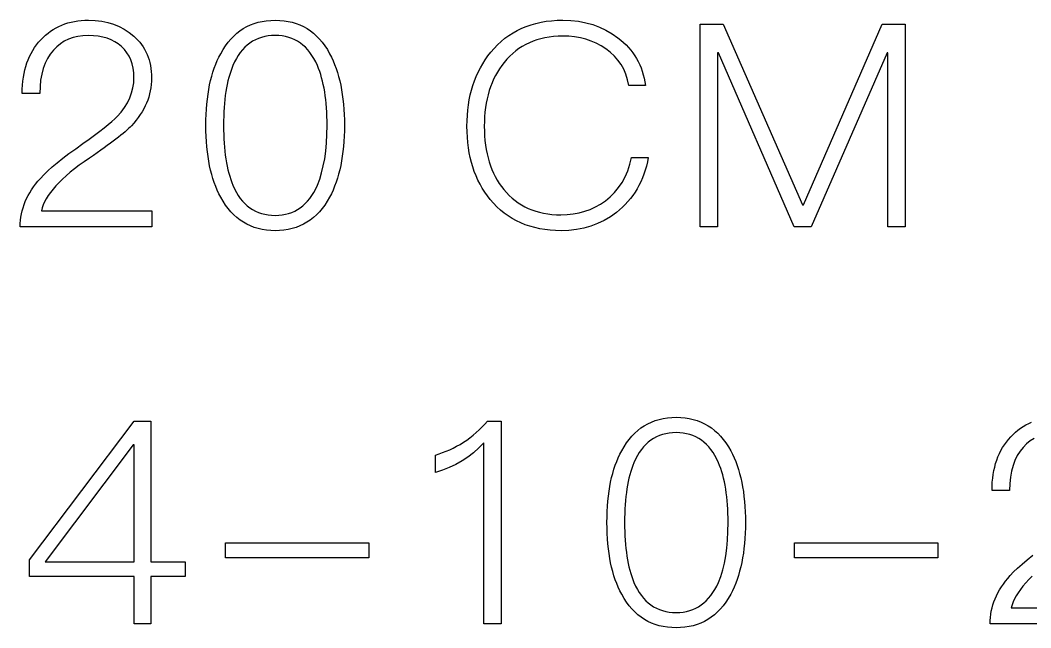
# Model space of a CAD drawing. Extents: x -100 to 100, y -100 to 100.
# Drawn here: x -70.12 to -53.78, y -62.15 to -52.33 of the extents above; entities that cross this region are included whole.
import ezdxf

# ---------------------------------------------------------------- set-up
doc = ezdxf.new("R2010")
doc.units = 0
doc.header["$MEASUREMENT"] = 0
doc.layers.get('0').update_dxf_attribs({"linetype": 'CONTINUOUS'})

msp = doc.modelspace()

# ---------------------------------------------------------------- linework, layer by layer
for points in [[(-69.014355, -52.328501), (-68.905649, -52.332515), (-68.905649, -52.332515), (-68.801963, -52.344551), (-68.801963, -52.344551), (-68.703296, -52.364614), (-68.703296, -52.364614), (-68.609634, -52.392705), (-68.609634, -52.392705), (-68.520991, -52.428818), (-68.520991, -52.428818), (-68.437368, -52.472959), (-68.437368, -52.472959), (-68.358765, -52.525127), (-68.358765, -52.525127), (-68.285166, -52.585317), (-68.285166, -52.585317), (-68.250181, -52.617529), (-68.250181, -52.617529), (-68.217451, -52.651104), (-68.217451, -52.651104), (-68.186978, -52.686035), (-68.186978, -52.686035), (-68.15876, -52.722329), (-68.15876, -52.722329), (-68.132803, -52.759985), (-68.132803, -52.759985), (-68.109102, -52.799004), (-68.109102, -52.799004), (-68.087661, -52.83939), (-68.087661, -52.83939), (-68.068477, -52.881123), (-68.068477, -52.881123), (-68.051548, -52.924229), (-68.051548, -52.924229), (-68.036875, -52.968691), (-68.036875, -52.968691), (-68.024463, -53.014521), (-68.024463, -53.014521), (-68.014307, -53.061704), (-68.014307, -53.061704), (-68.006401, -53.110254), (-68.006401, -53.110254), (-68.000762, -53.160166), (-68.000762, -53.160166), (-67.997383, -53.211436), (-67.997383, -53.211436), (-67.99625, -53.264072), (-67.99625, -53.264072), (-67.997524, -53.316523), (-67.997524, -53.316523), (-68.001338, -53.368398), (-68.001338, -53.368398), (-68.00769, -53.419707), (-68.00769, -53.419707), (-68.016597, -53.470444), (-68.016597, -53.470444), (-68.028047, -53.520605), (-68.028047, -53.520605), (-68.042031, -53.57019), (-68.042031, -53.57019), (-68.058574, -53.619204), (-68.058574, -53.619204), (-68.077646, -53.667646), (-68.077646, -53.667646), (-68.099268, -53.715513), (-68.099268, -53.715513), (-68.123438, -53.762803), (-68.123438, -53.762803), (-68.150146, -53.809526), (-68.150146, -53.809526), (-68.179399, -53.855674), (-68.179399, -53.855674), (-68.211196, -53.90125), (-68.211196, -53.90125), (-68.245547, -53.94625), (-68.245547, -53.94625), (-68.282427, -53.990674), (-68.282427, -53.990674), (-68.32186, -54.034526), (-68.32186, -54.034526), (-68.34332, -54.05646), (-68.34332, -54.05646), (-68.367578, -54.079819), (-68.367578, -54.079819), (-68.394629, -54.104614), (-68.394629, -54.104614), (-68.424473, -54.13084), (-68.424473, -54.13084), (-68.457109, -54.158501), (-68.457109, -54.158501), (-68.492549, -54.187598), (-68.492549, -54.187598), (-68.530776, -54.21812), (-68.530776, -54.21812), (-68.571807, -54.250078), (-68.571807, -54.250078), (-68.615625, -54.283472), (-68.615625, -54.283472), (-68.662231, -54.318296), (-68.662231, -54.318296), (-68.711646, -54.354556), (-68.711646, -54.354556), (-68.763843, -54.392246), (-68.763843, -54.392246), (-68.818843, -54.431377), (-68.818843, -54.431377), (-68.876631, -54.471934), (-68.876631, -54.471934), (-68.937222, -54.513926), (-68.937222, -54.513926), (-69.000601, -54.557349), (-69.000601, -54.557349), (-69.085313, -54.61604), (-69.085313, -54.61604), (-69.1652, -54.674009), (-69.1652, -54.674009), (-69.240244, -54.73126), (-69.240244, -54.73126), (-69.310449, -54.787798), (-69.310449, -54.787798), (-69.37582, -54.843623), (-69.37582, -54.843623), (-69.436357, -54.898726), (-69.436357, -54.898726), (-69.492051, -54.953115), (-69.492051, -54.953115), (-69.542905, -55.006787), (-69.542905, -55.006787), (-69.588936, -55.059741), (-69.588936, -55.059741), (-69.630117, -55.111982), (-69.630117, -55.111982), (-69.66647, -55.163501), (-69.66647, -55.163501), (-69.697983, -55.214307), (-69.697983, -55.214307), (-69.724658, -55.264399), (-69.724658, -55.264399), (-69.746494, -55.313774), (-69.746494, -55.313774), (-69.763496, -55.362432), (-69.763496, -55.362432), (-69.775654, -55.410371), (-69.775654, -55.410371), (-67.99166, -55.410371), (-67.99166, -55.410371), (-67.99166, -55.667188), (-67.99166, -55.667188), (-70.119614, -55.667188), (-70.119614, -55.667188), (-70.11834, -55.614697), (-70.11834, -55.614697), (-70.114521, -55.56271), (-70.114521, -55.56271), (-70.108159, -55.511226), (-70.108159, -55.511226), (-70.099258, -55.460239), (-70.099258, -55.460239), (-70.087812, -55.409761), (-70.087812, -55.409761), (-70.073818, -55.359775), (-70.073818, -55.359775), (-70.05729, -55.310298), (-70.05729, -55.310298), (-70.038208, -55.261318), (-70.038208, -55.261318), (-70.016587, -55.212842), (-70.016587, -55.212842), (-69.992422, -55.164868), (-69.992422, -55.164868), (-69.965713, -55.117393), (-69.965713, -55.117393), (-69.936455, -55.070425), (-69.936455, -55.070425), (-69.904653, -55.02395), (-69.904653, -55.02395), (-69.870317, -54.977983), (-69.870317, -54.977983), (-69.833428, -54.932515), (-69.833428, -54.932515), (-69.793999, -54.887549), (-69.793999, -54.887549), (-69.739111, -54.828579), (-69.739111, -54.828579), (-69.675332, -54.766304), (-69.675332, -54.766304), (-69.602666, -54.700737), (-69.602666, -54.700737), (-69.521123, -54.631875), (-69.521123, -54.631875), (-69.430693, -54.559717), (-69.430693, -54.559717), (-69.331377, -54.484258), (-69.331377, -54.484258), (-69.223174, -54.405508), (-69.223174, -54.405508), (-69.106079, -54.323462), (-69.106079, -54.323462), (-69.007119, -54.252446), (-69.007119, -54.252446), (-68.916621, -54.186167), (-68.916621, -54.186167), (-68.834575, -54.124609), (-68.834575, -54.124609), (-68.760977, -54.067788), (-68.760977, -54.067788), (-68.695835, -54.015688), (-68.695835, -54.015688), (-68.63916, -53.968325), (-68.63916, -53.968325), (-68.590933, -53.925684), (-68.590933, -53.925684), (-68.551162, -53.887778), (-68.551162, -53.887778), (-68.487739, -53.81376), (-68.487739, -53.81376), (-68.432783, -53.738447), (-68.432783, -53.738447), (-68.386279, -53.661841), (-68.386279, -53.661841), (-68.348228, -53.58395), (-68.348228, -53.58395), (-68.318628, -53.504766), (-68.318628, -53.504766), (-68.29749, -53.424297), (-68.29749, -53.424297), (-68.28481, -53.342534), (-68.28481, -53.342534), (-68.280576, -53.259482), (-68.280576, -53.259482), (-68.28373, -53.180371), (-68.28373, -53.180371), (-68.293193, -53.105845), (-68.293193, -53.105845), (-68.308955, -53.035913), (-68.308955, -53.035913), (-68.331025, -52.970557), (-68.331025, -52.970557), (-68.359404, -52.90979), (-68.359404, -52.90979), (-68.394087, -52.853608), (-68.394087, -52.853608), (-68.435073, -52.802017), (-68.435073, -52.802017), (-68.482368, -52.75501), (-68.482368, -52.75501), (-68.533892, -52.713091), (-68.533892, -52.713091), (-68.589858, -52.676758), (-68.589858, -52.676758), (-68.650269, -52.646016), (-68.650269, -52.646016), (-68.715117, -52.620864), (-68.715117, -52.620864), (-68.784409, -52.601299), (-68.784409, -52.601299), (-68.858145, -52.587324), (-68.858145, -52.587324), (-68.936323, -52.578945), (-68.936323, -52.578945), (-69.01895, -52.576152), (-69.01895, -52.576152), (-69.106011, -52.579878), (-69.106011, -52.579878), (-69.18835, -52.591055), (-69.18835, -52.591055), (-69.265952, -52.609688), (-69.265952, -52.609688), (-69.338828, -52.635767), (-69.338828, -52.635767), (-69.406978, -52.669307), (-69.406978, -52.669307), (-69.4704, -52.710293), (-69.4704, -52.710293), (-69.529077, -52.758735), (-69.529077, -52.758735), (-69.583037, -52.814629), (-69.583037, -52.814629), (-69.634629, -52.877686), (-69.634629, -52.877686), (-69.679351, -52.947627), (-69.679351, -52.947627), (-69.717183, -53.024443), (-69.717183, -53.024443), (-69.74814, -53.10814), (-69.74814, -53.10814), (-69.772212, -53.198716), (-69.772212, -53.198716), (-69.789409, -53.296172), (-69.789409, -53.296172), (-69.799727, -53.400503), (-69.799727, -53.400503), (-69.803169, -53.511719), (-69.803169, -53.511719), (-70.08751, -53.511719), (-70.08751, -53.511719), (-70.086328, -53.443843), (-70.086328, -53.443843), (-70.082783, -53.377788), (-70.082783, -53.377788), (-70.07687, -53.313564), (-70.07687, -53.313564), (-70.068589, -53.251172), (-70.068589, -53.251172), (-70.057949, -53.190601), (-70.057949, -53.190601), (-70.044951, -53.13186), (-70.044951, -53.13186), (-70.02958, -53.074946), (-70.02958, -53.074946), (-70.011841, -53.019854), (-70.011841, -53.019854), (-69.991738, -52.966597), (-69.991738, -52.966597), (-69.969272, -52.915161), (-69.969272, -52.915161), (-69.944448, -52.865557), (-69.944448, -52.865557), (-69.917256, -52.817778), (-69.917256, -52.817778), (-69.887695, -52.771831), (-69.887695, -52.771831), (-69.855771, -52.727705), (-69.855771, -52.727705), (-69.821484, -52.68541), (-69.821484, -52.68541), (-69.784829, -52.644937), (-69.784829, -52.644937), (-69.747964, -52.606621), (-69.747964, -52.606621), (-69.709585, -52.570776), (-69.709585, -52.570776), (-69.669707, -52.537402), (-69.669707, -52.537402), (-69.62833, -52.506494), (-69.62833, -52.506494), (-69.585444, -52.478066), (-69.585444, -52.478066), (-69.541045, -52.452109), (-69.541045, -52.452109), (-69.495151, -52.428623), (-69.495151, -52.428623), (-69.447749, -52.407607), (-69.447749, -52.407607), (-69.398843, -52.389067), (-69.398843, -52.389067), (-69.348433, -52.372998), (-69.348433, -52.372998), (-69.296519, -52.359404), (-69.296519, -52.359404), (-69.243096, -52.348276), (-69.243096, -52.348276), (-69.188169, -52.339624), (-69.188169, -52.339624), (-69.131738, -52.333442), (-69.131738, -52.333442), (-69.073804, -52.329736), (-69.073804, -52.329736), (-69.014355, -52.328501)], [(-65.99854, -52.328501), (-65.925771, -52.330615), (-65.925771, -52.330615), (-65.855361, -52.336953), (-65.855361, -52.336953), (-65.787324, -52.347524), (-65.787324, -52.347524), (-65.721655, -52.362324), (-65.721655, -52.362324), (-65.65834, -52.381348), (-65.65834, -52.381348), (-65.597393, -52.4046), (-65.597393, -52.4046), (-65.538818, -52.432085), (-65.538818, -52.432085), (-65.482593, -52.463794), (-65.482593, -52.463794), (-65.42875, -52.499727), (-65.42875, -52.499727), (-65.377256, -52.539893), (-65.377256, -52.539893), (-65.328135, -52.584282), (-65.328135, -52.584282), (-65.281382, -52.6329), (-65.281382, -52.6329), (-65.236987, -52.685752), (-65.236987, -52.685752), (-65.194956, -52.742827), (-65.194956, -52.742827), (-65.155298, -52.804126), (-65.155298, -52.804126), (-65.117998, -52.869658), (-65.117998, -52.869658), (-65.089121, -52.925786), (-65.089121, -52.925786), (-65.062104, -52.984097), (-65.062104, -52.984097), (-65.036958, -53.044595), (-65.036958, -53.044595), (-65.013667, -53.107275), (-65.013667, -53.107275), (-64.992241, -53.172144), (-64.992241, -53.172144), (-64.972686, -53.239199), (-64.972686, -53.239199), (-64.95498, -53.308442), (-64.95498, -53.308442), (-64.93915, -53.379868), (-64.93915, -53.379868), (-64.925171, -53.453477), (-64.925171, -53.453477), (-64.913066, -53.529272), (-64.913066, -53.529272), (-64.902817, -53.607256), (-64.902817, -53.607256), (-64.894429, -53.687422), (-64.894429, -53.687422), (-64.88791, -53.76978), (-64.88791, -53.76978), (-64.883257, -53.854316), (-64.883257, -53.854316), (-64.880459, -53.94104), (-64.880459, -53.94104), (-64.879531, -54.029951), (-64.879531, -54.029951), (-64.880459, -54.117783), (-64.880459, -54.117783), (-64.883257, -54.203579), (-64.883257, -54.203579), (-64.88791, -54.287324), (-64.88791, -54.287324), (-64.894429, -54.369038), (-64.894429, -54.369038), (-64.902817, -54.448701), (-64.902817, -54.448701), (-64.913066, -54.526323), (-64.913066, -54.526323), (-64.925171, -54.601904), (-64.925171, -54.601904), (-64.93915, -54.675444), (-64.93915, -54.675444), (-64.95498, -54.746938), (-64.95498, -54.746938), (-64.972686, -54.816396), (-64.972686, -54.816396), (-64.992241, -54.883809), (-64.992241, -54.883809), (-65.013667, -54.949175), (-65.013667, -54.949175), (-65.036958, -55.0125), (-65.036958, -55.0125), (-65.062104, -55.073784), (-65.062104, -55.073784), (-65.089121, -55.133032), (-65.089121, -55.133032), (-65.117998, -55.190229), (-65.117998, -55.190229), (-65.155835, -55.255762), (-65.155835, -55.255762), (-65.195962, -55.317065), (-65.195962, -55.317065), (-65.238389, -55.374141), (-65.238389, -55.374141), (-65.283105, -55.426992), (-65.283105, -55.426992), (-65.330112, -55.47561), (-65.330112, -55.47561), (-65.379409, -55.520005), (-65.379409, -55.520005), (-65.431006, -55.560166), (-65.431006, -55.560166), (-65.484897, -55.596104), (-65.484897, -55.596104), (-65.541074, -55.627817), (-65.541074, -55.627817), (-65.599546, -55.655298), (-65.599546, -55.655298), (-65.660313, -55.67855), (-65.660313, -55.67855), (-65.723374, -55.697573), (-65.723374, -55.697573), (-65.788726, -55.712373), (-65.788726, -55.712373), (-65.856367, -55.722944), (-65.856367, -55.722944), (-65.926304, -55.729287), (-65.926304, -55.729287), (-65.99854, -55.731401), (-65.99854, -55.731401), (-66.070771, -55.729287), (-66.070771, -55.729287), (-66.140713, -55.722944), (-66.140713, -55.722944), (-66.208354, -55.712373), (-66.208354, -55.712373), (-66.273706, -55.697573), (-66.273706, -55.697573), (-66.336768, -55.67855), (-66.336768, -55.67855), (-66.397534, -55.655298), (-66.397534, -55.655298), (-66.456006, -55.627817), (-66.456006, -55.627817), (-66.512183, -55.596104), (-66.512183, -55.596104), (-66.566074, -55.560166), (-66.566074, -55.560166), (-66.617661, -55.520005), (-66.617661, -55.520005), (-66.666963, -55.47561), (-66.666963, -55.47561), (-66.713975, -55.426992), (-66.713975, -55.426992), (-66.758687, -55.374141), (-66.758687, -55.374141), (-66.801108, -55.317065), (-66.801108, -55.317065), (-66.841235, -55.255762), (-66.841235, -55.255762), (-66.879072, -55.190229), (-66.879072, -55.190229), (-66.907949, -55.134644), (-66.907949, -55.134644), (-66.934966, -55.076797), (-66.934966, -55.076797), (-66.960117, -55.016694), (-66.960117, -55.016694), (-66.983403, -54.954336), (-66.983403, -54.954336), (-67.004829, -54.889717), (-67.004829, -54.889717), (-67.024395, -54.822842), (-67.024395, -54.822842), (-67.0421, -54.753711), (-67.0421, -54.753711), (-67.05793, -54.682324), (-67.05793, -54.682324), (-67.071899, -54.608677), (-67.071899, -54.608677), (-67.084014, -54.532773), (-67.084014, -54.532773), (-67.094258, -54.454609), (-67.094258, -54.454609), (-67.102642, -54.374194), (-67.102642, -54.374194), (-67.10917, -54.291519), (-67.10917, -54.291519), (-67.113823, -54.206587), (-67.113823, -54.206587), (-67.116616, -54.119395), (-67.116616, -54.119395), (-67.117549, -54.029951), (-67.117549, -54.029951), (-67.116616, -53.939966), (-67.116616, -53.939966), (-67.113823, -53.85231), (-67.113823, -53.85231), (-67.10917, -53.766982), (-67.10917, -53.766982), (-67.102642, -53.683984), (-67.102642, -53.683984), (-67.094258, -53.603315), (-67.094258, -53.603315), (-67.084014, -53.524976), (-67.084014, -53.524976), (-67.071899, -53.448965), (-67.071899, -53.448965), (-67.05793, -53.375283), (-67.05793, -53.375283), (-67.0421, -53.303926), (-67.0421, -53.303926), (-67.024395, -53.234902), (-67.024395, -53.234902), (-67.004829, -53.168208), (-67.004829, -53.168208), (-66.983403, -53.103838), (-66.983403, -53.103838), (-66.960117, -53.041802), (-66.960117, -53.041802), (-66.934966, -52.98209), (-66.934966, -52.98209), (-66.907949, -52.924712), (-66.907949, -52.924712), (-66.879072, -52.869658), (-66.879072, -52.869658), (-66.841772, -52.804126), (-66.841772, -52.804126), (-66.802104, -52.742827), (-66.802104, -52.742827), (-66.760078, -52.685752), (-66.760078, -52.685752), (-66.715688, -52.6329), (-66.715688, -52.6329), (-66.668926, -52.584282), (-66.668926, -52.584282), (-66.619805, -52.539893), (-66.619805, -52.539893), (-66.56832, -52.499727), (-66.56832, -52.499727), (-66.514468, -52.463794), (-66.514468, -52.463794), (-66.458257, -52.432085), (-66.458257, -52.432085), (-66.399678, -52.4046), (-66.399678, -52.4046), (-66.33873, -52.381348), (-66.33873, -52.381348), (-66.275425, -52.362324), (-66.275425, -52.362324), (-66.209746, -52.347524), (-66.209746, -52.347524), (-66.141709, -52.336953), (-66.141709, -52.336953), (-66.071309, -52.330615), (-66.071309, -52.330615), (-65.99854, -52.328501)], [(-61.348218, -52.328501), (-61.219951, -52.332939), (-61.219951, -52.332939), (-61.096558, -52.34627), (-61.096558, -52.34627), (-60.978037, -52.368486), (-60.978037, -52.368486), (-60.86439, -52.399585), (-60.86439, -52.399585), (-60.75561, -52.43957), (-60.75561, -52.43957), (-60.651709, -52.488438), (-60.651709, -52.488438), (-60.552676, -52.546196), (-60.552676, -52.546196), (-60.458521, -52.612842), (-60.458521, -52.612842), (-60.412173, -52.649707), (-60.412173, -52.649707), (-60.368301, -52.688081), (-60.368301, -52.688081), (-60.326899, -52.727959), (-60.326899, -52.727959), (-60.287969, -52.769341), (-60.287969, -52.769341), (-60.251514, -52.812231), (-60.251514, -52.812231), (-60.217529, -52.856621), (-60.217529, -52.856621), (-60.186016, -52.90252), (-60.186016, -52.90252), (-60.156978, -52.949922), (-60.156978, -52.949922), (-60.13041, -52.998828), (-60.13041, -52.998828), (-60.106313, -53.049238), (-60.106313, -53.049238), (-60.084692, -53.101157), (-60.084692, -53.101157), (-60.065542, -53.154575), (-60.065542, -53.154575), (-60.048862, -53.209502), (-60.048862, -53.209502), (-60.034653, -53.265933), (-60.034653, -53.265933), (-60.02292, -53.323867), (-60.02292, -53.323867), (-60.013657, -53.383311), (-60.013657, -53.383311), (-60.284238, -53.383311), (-60.284238, -53.383311), (-60.303086, -53.290796), (-60.303086, -53.290796), (-60.329819, -53.203589), (-60.329819, -53.203589), (-60.364429, -53.121685), (-60.364429, -53.121685), (-60.406924, -53.045078), (-60.406924, -53.045078), (-60.4573, -52.973779), (-60.4573, -52.973779), (-60.515557, -52.907783), (-60.515557, -52.907783), (-60.581694, -52.84709), (-60.581694, -52.84709), (-60.655718, -52.791699), (-60.655718, -52.791699), (-60.730815, -52.74333), (-60.730815, -52.74333), (-60.809351, -52.701411), (-60.809351, -52.701411), (-60.891328, -52.665938), (-60.891328, -52.665938), (-60.976748, -52.636919), (-60.976748, -52.636919), (-61.065605, -52.614341), (-61.065605, -52.614341), (-61.157896, -52.598218), (-61.157896, -52.598218), (-61.253633, -52.588545), (-61.253633, -52.588545), (-61.352808, -52.585317), (-61.352808, -52.585317), (-61.426904, -52.586982), (-61.426904, -52.586982), (-61.498994, -52.591982), (-61.498994, -52.591982), (-61.569072, -52.600313), (-61.569072, -52.600313), (-61.637148, -52.611978), (-61.637148, -52.611978), (-61.703218, -52.626973), (-61.703218, -52.626973), (-61.767275, -52.645298), (-61.767275, -52.645298), (-61.829331, -52.666953), (-61.829331, -52.666953), (-61.889385, -52.691948), (-61.889385, -52.691948), (-61.947422, -52.720273), (-61.947422, -52.720273), (-62.003462, -52.751924), (-62.003462, -52.751924), (-62.05749, -52.786914), (-62.05749, -52.786914), (-62.109517, -52.825229), (-62.109517, -52.825229), (-62.159536, -52.866885), (-62.159536, -52.866885), (-62.207544, -52.911865), (-62.207544, -52.911865), (-62.25355, -52.960181), (-62.25355, -52.960181), (-62.297549, -53.011831), (-62.297549, -53.011831), (-62.336421, -53.06208), (-62.336421, -53.06208), (-62.372788, -53.114229), (-62.372788, -53.114229), (-62.40665, -53.168276), (-62.40665, -53.168276), (-62.437998, -53.224224), (-62.437998, -53.224224), (-62.466841, -53.28207), (-62.466841, -53.28207), (-62.493174, -53.341816), (-62.493174, -53.341816), (-62.517002, -53.403462), (-62.517002, -53.403462), (-62.53832, -53.467007), (-62.53832, -53.467007), (-62.557124, -53.532446), (-62.557124, -53.532446), (-62.573428, -53.599785), (-62.573428, -53.599785), (-62.587222, -53.669028), (-62.587222, -53.669028), (-62.598506, -53.740166), (-62.598506, -53.740166), (-62.60728, -53.813203), (-62.60728, -53.813203), (-62.613555, -53.88814), (-62.613555, -53.88814), (-62.617314, -53.964976), (-62.617314, -53.964976), (-62.618569, -54.043711), (-62.618569, -54.043711), (-62.617334, -54.122407), (-62.617334, -54.122407), (-62.613623, -54.199136), (-62.613623, -54.199136), (-62.607446, -54.273892), (-62.607446, -54.273892), (-62.598794, -54.34668), (-62.598794, -54.34668), (-62.587661, -54.417495), (-62.587661, -54.417495), (-62.574067, -54.486343), (-62.574067, -54.486343), (-62.558003, -54.553213), (-62.558003, -54.553213), (-62.539458, -54.61812), (-62.539458, -54.61812), (-62.518447, -54.68105), (-62.518447, -54.68105), (-62.494961, -54.742017), (-62.494961, -54.742017), (-62.469004, -54.801006), (-62.469004, -54.801006), (-62.440571, -54.858027), (-62.440571, -54.858027), (-62.409668, -54.913081), (-62.409668, -54.913081), (-62.376294, -54.966157), (-62.376294, -54.966157), (-62.340444, -55.017271), (-62.340444, -55.017271), (-62.302129, -55.066411), (-62.302129, -55.066411), (-62.259834, -55.115835), (-62.259834, -55.115835), (-62.215498, -55.16207), (-62.215498, -55.16207), (-62.169116, -55.205122), (-62.169116, -55.205122), (-62.120693, -55.24498), (-62.120693, -55.24498), (-62.070229, -55.28165), (-62.070229, -55.28165), (-62.01772, -55.315132), (-62.01772, -55.315132), (-61.963169, -55.345425), (-61.963169, -55.345425), (-61.906582, -55.372529), (-61.906582, -55.372529), (-61.847944, -55.396445), (-61.847944, -55.396445), (-61.787266, -55.417173), (-61.787266, -55.417173), (-61.724546, -55.434712), (-61.724546, -55.434712), (-61.659785, -55.449063), (-61.659785, -55.449063), (-61.592983, -55.46022), (-61.592983, -55.46022), (-61.524136, -55.468188), (-61.524136, -55.468188), (-61.453247, -55.472974), (-61.453247, -55.472974), (-61.380317, -55.47457), (-61.380317, -55.47457), (-61.278784, -55.47106), (-61.278784, -55.47106), (-61.180537, -55.460522), (-61.180537, -55.460522), (-61.085591, -55.442969), (-61.085591, -55.442969), (-60.993945, -55.418389), (-60.993945, -55.418389), (-60.905591, -55.386787), (-60.905591, -55.386787), (-60.820532, -55.348164), (-60.820532, -55.348164), (-60.738774, -55.30252), (-60.738774, -55.30252), (-60.660313, -55.249849), (-60.660313, -55.249849), (-60.582485, -55.184712), (-60.582485, -55.184712), (-60.511831, -55.113125), (-60.511831, -55.113125), (-60.44834, -55.035093), (-60.44834, -55.035093), (-60.392017, -54.950605), (-60.392017, -54.950605), (-60.342861, -54.859673), (-60.342861, -54.859673), (-60.300869, -54.762295), (-60.300869, -54.762295), (-60.26604, -54.658462), (-60.26604, -54.658462), (-60.238379, -54.548179), (-60.238379, -54.548179), (-59.967798, -54.548179), (-59.967798, -54.548179), (-59.982168, -54.618296), (-59.982168, -54.618296), (-59.998901, -54.686479), (-59.998901, -54.686479), (-60.017993, -54.752725), (-60.017993, -54.752725), (-60.039458, -54.817041), (-60.039458, -54.817041), (-60.063286, -54.879419), (-60.063286, -54.879419), (-60.089478, -54.939863), (-60.089478, -54.939863), (-60.118032, -54.998374), (-60.118032, -54.998374), (-60.14895, -55.054946), (-60.14895, -55.054946), (-60.182241, -55.109585), (-60.182241, -55.109585), (-60.217886, -55.16229), (-60.217886, -55.16229), (-60.255903, -55.213057), (-60.255903, -55.213057), (-60.296284, -55.26189), (-60.296284, -55.26189), (-60.339028, -55.308794), (-60.339028, -55.308794), (-60.384136, -55.353755), (-60.384136, -55.353755), (-60.431611, -55.396782), (-60.431611, -55.396782), (-60.481445, -55.437876), (-60.481445, -55.437876), (-60.579692, -55.506675), (-60.579692, -55.506675), (-60.681807, -55.566294), (-60.681807, -55.566294), (-60.787788, -55.616743), (-60.787788, -55.616743), (-60.897637, -55.658022), (-60.897637, -55.658022), (-61.011357, -55.690127), (-61.011357, -55.690127), (-61.12895, -55.713052), (-61.12895, -55.713052), (-61.25041, -55.726812), (-61.25041, -55.726812), (-61.375737, -55.731401), (-61.375737, -55.731401), (-61.466206, -55.729429), (-61.466206, -55.729429), (-61.554165, -55.723521), (-61.554165, -55.723521), (-61.639619, -55.713667), (-61.639619, -55.713667), (-61.722563, -55.699868), (-61.722563, -55.699868), (-61.802998, -55.682134), (-61.802998, -55.682134), (-61.880923, -55.660454), (-61.880923, -55.660454), (-61.956348, -55.634839), (-61.956348, -55.634839), (-62.029258, -55.605283), (-62.029258, -55.605283), (-62.099663, -55.571777), (-62.099663, -55.571777), (-62.167559, -55.534336), (-62.167559, -55.534336), (-62.232944, -55.492954), (-62.232944, -55.492954), (-62.29583, -55.447632), (-62.29583, -55.447632), (-62.356201, -55.398364), (-62.356201, -55.398364), (-62.414067, -55.345156), (-62.414067, -55.345156), (-62.469419, -55.288008), (-62.469419, -55.288008), (-62.522271, -55.226919), (-62.522271, -55.226919), (-62.567808, -55.168555), (-62.567808, -55.168555), (-62.6104, -55.10811), (-62.6104, -55.10811), (-62.650068, -55.045591), (-62.650068, -55.045591), (-62.686792, -54.980991), (-62.686792, -54.980991), (-62.720581, -54.914316), (-62.720581, -54.914316), (-62.751426, -54.845557), (-62.751426, -54.845557), (-62.779336, -54.774722), (-62.779336, -54.774722), (-62.804312, -54.701812), (-62.804312, -54.701812), (-62.826343, -54.626821), (-62.826343, -54.626821), (-62.845444, -54.549756), (-62.845444, -54.549756), (-62.861606, -54.47061), (-62.861606, -54.47061), (-62.874824, -54.38939), (-62.874824, -54.38939), (-62.885107, -54.306084), (-62.885107, -54.306084), (-62.892451, -54.220703), (-62.892451, -54.220703), (-62.89686, -54.133247), (-62.89686, -54.133247), (-62.89833, -54.043711), (-62.89833, -54.043711), (-62.896826, -53.954121), (-62.896826, -53.954121), (-62.89231, -53.866499), (-62.89231, -53.866499), (-62.884785, -53.78085), (-62.884785, -53.78085), (-62.874248, -53.697173), (-62.874248, -53.697173), (-62.860703, -53.615464), (-62.860703, -53.615464), (-62.844155, -53.535728), (-62.844155, -53.535728), (-62.82459, -53.457959), (-62.82459, -53.457959), (-62.802017, -53.382163), (-62.802017, -53.382163), (-62.77644, -53.30834), (-62.77644, -53.30834), (-62.747842, -53.236479), (-62.747842, -53.236479), (-62.716245, -53.166597), (-62.716245, -53.166597), (-62.681631, -53.098682), (-62.681631, -53.098682), (-62.644014, -53.032739), (-62.644014, -53.032739), (-62.603379, -52.968765), (-62.603379, -52.968765), (-62.559736, -52.906763), (-62.559736, -52.906763), (-62.513091, -52.846729), (-62.513091, -52.846729), (-62.459634, -52.783979), (-62.459634, -52.783979), (-62.403599, -52.725269), (-62.403599, -52.725269), (-62.34498, -52.670615), (-62.34498, -52.670615), (-62.283784, -52.620005), (-62.283784, -52.620005), (-62.22001, -52.573447), (-62.22001, -52.573447), (-62.153657, -52.530938), (-62.153657, -52.530938), (-62.084722, -52.492476), (-62.084722, -52.492476), (-62.013203, -52.458057), (-62.013203, -52.458057), (-61.939111, -52.427695), (-61.939111, -52.427695), (-61.862437, -52.401377), (-61.862437, -52.401377), (-61.783184, -52.379111), (-61.783184, -52.379111), (-61.701348, -52.360889), (-61.701348, -52.360889), (-61.616938, -52.346719), (-61.616938, -52.346719), (-61.529946, -52.336597), (-61.529946, -52.336597), (-61.440371, -52.330522), (-61.440371, -52.330522), (-61.348218, -52.328501)], [(-59.130376, -52.39271), (-58.758906, -52.39271), (-58.758906, -52.39271), (-57.4748, -55.314063), (-57.4748, -55.314063), (-57.46104, -55.314063), (-57.46104, -55.314063), (-56.186099, -52.39271), (-56.186099, -52.39271), (-55.814629, -52.39271), (-55.814629, -52.39271), (-55.814629, -55.667188), (-55.814629, -55.667188), (-56.09438, -55.667188), (-56.09438, -55.667188), (-56.09438, -52.855898), (-56.09438, -52.855898), (-56.10814, -52.855898), (-56.10814, -52.855898), (-57.337212, -55.667188), (-57.337212, -55.667188), (-57.607798, -55.667188), (-57.607798, -55.667188), (-58.83229, -52.855898), (-58.83229, -52.855898), (-58.850625, -52.855898), (-58.850625, -52.855898), (-58.850625, -55.667188), (-58.850625, -55.667188), (-59.130376, -55.667188), (-59.130376, -55.667188), (-59.130376, -52.39271)], [(-65.99854, -52.576152), (-66.0571, -52.578047), (-66.0571, -52.578047), (-66.113545, -52.583745), (-66.113545, -52.583745), (-66.167886, -52.593237), (-66.167886, -52.593237), (-66.220103, -52.606528), (-66.220103, -52.606528), (-66.27021, -52.623623), (-66.27021, -52.623623), (-66.318208, -52.644512), (-66.318208, -52.644512), (-66.364082, -52.669199), (-66.364082, -52.669199), (-66.407847, -52.697681), (-66.407847, -52.697681), (-66.449502, -52.729966), (-66.449502, -52.729966), (-66.489033, -52.766045), (-66.489033, -52.766045), (-66.52646, -52.805918), (-66.52646, -52.805918), (-66.561768, -52.849595), (-66.561768, -52.849595), (-66.594966, -52.89707), (-66.594966, -52.89707), (-66.62604, -52.94834), (-66.62604, -52.94834), (-66.65502, -53.003413), (-66.65502, -53.003413), (-66.68187, -53.06228), (-66.68187, -53.06228), (-66.7002, -53.107979), (-66.7002, -53.107979), (-66.717344, -53.155649), (-66.717344, -53.155649), (-66.733301, -53.205293), (-66.733301, -53.205293), (-66.748076, -53.256904), (-66.748076, -53.256904), (-66.761675, -53.310483), (-66.761675, -53.310483), (-66.774092, -53.36604), (-66.774092, -53.36604), (-66.785322, -53.42356), (-66.785322, -53.42356), (-66.795371, -53.483052), (-66.795371, -53.483052), (-66.804238, -53.544517), (-66.804238, -53.544517), (-66.811929, -53.607954), (-66.811929, -53.607954), (-66.818433, -53.673359), (-66.818433, -53.673359), (-66.82375, -53.740737), (-66.82375, -53.740737), (-66.827886, -53.810083), (-66.827886, -53.810083), (-66.830845, -53.881401), (-66.830845, -53.881401), (-66.832617, -53.954692), (-66.832617, -53.954692), (-66.833203, -54.029951), (-66.833203, -54.029951), (-66.832617, -54.104136), (-66.832617, -54.104136), (-66.830845, -54.176489), (-66.830845, -54.176489), (-66.827886, -54.247017), (-66.827886, -54.247017), (-66.82375, -54.315718), (-66.82375, -54.315718), (-66.818433, -54.382598), (-66.818433, -54.382598), (-66.811929, -54.447642), (-66.811929, -54.447642), (-66.804238, -54.510864), (-66.804238, -54.510864), (-66.795371, -54.572256), (-66.795371, -54.572256), (-66.785322, -54.631826), (-66.785322, -54.631826), (-66.774092, -54.689565), (-66.774092, -54.689565), (-66.761675, -54.745474), (-66.761675, -54.745474), (-66.748076, -54.799556), (-66.748076, -54.799556), (-66.733301, -54.851816), (-66.733301, -54.851816), (-66.717344, -54.902246), (-66.717344, -54.902246), (-66.7002, -54.950845), (-66.7002, -54.950845), (-66.68187, -54.997617), (-66.68187, -54.997617), (-66.65502, -55.056484), (-66.65502, -55.056484), (-66.62604, -55.111553), (-66.62604, -55.111553), (-66.594966, -55.162822), (-66.594966, -55.162822), (-66.561768, -55.210298), (-66.561768, -55.210298), (-66.52646, -55.253975), (-66.52646, -55.253975), (-66.489033, -55.293853), (-66.489033, -55.293853), (-66.449502, -55.329932), (-66.449502, -55.329932), (-66.407847, -55.362212), (-66.407847, -55.362212), (-66.364082, -55.390698), (-66.364082, -55.390698), (-66.318208, -55.415386), (-66.318208, -55.415386), (-66.27021, -55.436274), (-66.27021, -55.436274), (-66.220103, -55.453364), (-66.220103, -55.453364), (-66.167886, -55.46666), (-66.167886, -55.46666), (-66.113545, -55.476152), (-66.113545, -55.476152), (-66.0571, -55.481851), (-66.0571, -55.481851), (-65.99854, -55.48375), (-65.99854, -55.48375), (-65.94105, -55.481851), (-65.94105, -55.481851), (-65.885537, -55.476152), (-65.885537, -55.476152), (-65.831987, -55.46666), (-65.831987, -55.46666), (-65.78041, -55.453364), (-65.78041, -55.453364), (-65.730801, -55.436274), (-65.730801, -55.436274), (-65.683169, -55.415386), (-65.683169, -55.415386), (-65.637505, -55.390698), (-65.637505, -55.390698), (-65.593809, -55.362212), (-65.593809, -55.362212), (-65.552085, -55.329932), (-65.552085, -55.329932), (-65.512339, -55.293853), (-65.512339, -55.293853), (-65.474556, -55.253975), (-65.474556, -55.253975), (-65.43874, -55.210298), (-65.43874, -55.210298), (-65.404907, -55.162822), (-65.404907, -55.162822), (-65.373032, -55.111553), (-65.373032, -55.111553), (-65.343135, -55.056484), (-65.343135, -55.056484), (-65.31521, -54.997617), (-65.31521, -54.997617), (-65.278662, -54.900234), (-65.278662, -54.900234), (-65.246982, -54.796113), (-65.246982, -54.796113), (-65.220186, -54.685259), (-65.220186, -54.685259), (-65.198257, -54.567671), (-65.198257, -54.567671), (-65.181201, -54.44334), (-65.181201, -54.44334), (-65.169023, -54.312275), (-65.169023, -54.312275), (-65.161714, -54.174482), (-65.161714, -54.174482), (-65.159277, -54.029951), (-65.159277, -54.029951), (-65.159888, -53.955762), (-65.159888, -53.955762), (-65.161714, -53.883408), (-65.161714, -53.883408), (-65.164761, -53.812881), (-65.164761, -53.812881), (-65.169023, -53.74418), (-65.169023, -53.74418), (-65.174507, -53.6773), (-65.174507, -53.6773), (-65.181201, -53.612256), (-65.181201, -53.612256), (-65.189121, -53.549033), (-65.189121, -53.549033), (-65.198257, -53.487642), (-65.198257, -53.487642), (-65.208613, -53.428076), (-65.208613, -53.428076), (-65.220186, -53.370332), (-65.220186, -53.370332), (-65.232979, -53.314424), (-65.232979, -53.314424), (-65.246982, -53.260342), (-65.246982, -53.260342), (-65.262212, -53.208081), (-65.262212, -53.208081), (-65.278662, -53.157651), (-65.278662, -53.157651), (-65.296323, -53.109053), (-65.296323, -53.109053), (-65.31521, -53.06228), (-65.31521, -53.06228), (-65.342598, -53.003413), (-65.342598, -53.003413), (-65.372036, -52.94834), (-65.372036, -52.94834), (-65.403506, -52.89707), (-65.403506, -52.89707), (-65.437026, -52.849595), (-65.437026, -52.849595), (-65.472588, -52.805918), (-65.472588, -52.805918), (-65.51019, -52.766045), (-65.51019, -52.766045), (-65.549834, -52.729966), (-65.549834, -52.729966), (-65.591523, -52.697681), (-65.591523, -52.697681), (-65.635249, -52.669199), (-65.635249, -52.669199), (-65.681016, -52.644512), (-65.681016, -52.644512), (-65.728838, -52.623623), (-65.728838, -52.623623), (-65.778687, -52.606528), (-65.778687, -52.606528), (-65.830586, -52.593237), (-65.830586, -52.593237), (-65.884531, -52.583745), (-65.884531, -52.583745), (-65.940513, -52.578047), (-65.940513, -52.578047), (-65.99854, -52.576152)], [(-59.516538, -58.749063), (-59.44377, -58.751172), (-59.44377, -58.751172), (-59.373364, -58.757515), (-59.373364, -58.757515), (-59.305327, -58.768086), (-59.305327, -58.768086), (-59.239648, -58.782881), (-59.239648, -58.782881), (-59.176343, -58.801909), (-59.176343, -58.801909), (-59.115396, -58.825161), (-59.115396, -58.825161), (-59.056816, -58.852642), (-59.056816, -58.852642), (-59.000596, -58.884351), (-59.000596, -58.884351), (-58.946748, -58.920288), (-58.946748, -58.920288), (-58.895259, -58.960454), (-58.895259, -58.960454), (-58.846138, -59.004844), (-58.846138, -59.004844), (-58.79938, -59.053462), (-58.79938, -59.053462), (-58.75499, -59.106313), (-58.75499, -59.106313), (-58.712959, -59.163389), (-58.712959, -59.163389), (-58.673296, -59.224688), (-58.673296, -59.224688), (-58.635996, -59.29022), (-58.635996, -59.29022), (-58.607119, -59.346343), (-58.607119, -59.346343), (-58.580107, -59.404658), (-58.580107, -59.404658), (-58.554956, -59.465156), (-58.554956, -59.465156), (-58.53167, -59.527837), (-58.53167, -59.527837), (-58.510244, -59.592705), (-58.510244, -59.592705), (-58.490684, -59.659761), (-58.490684, -59.659761), (-58.472983, -59.729004), (-58.472983, -59.729004), (-58.457148, -59.80043), (-58.457148, -59.80043), (-58.443174, -59.874038), (-58.443174, -59.874038), (-58.431064, -59.949834), (-58.431064, -59.949834), (-58.42082, -60.027817), (-58.42082, -60.027817), (-58.412432, -60.107983), (-58.412432, -60.107983), (-58.405913, -60.190337), (-58.405913, -60.190337), (-58.401255, -60.274878), (-58.401255, -60.274878), (-58.398457, -60.361602), (-58.398457, -60.361602), (-58.397529, -60.450508), (-58.397529, -60.450508), (-58.398457, -60.538345), (-58.398457, -60.538345), (-58.401255, -60.624136), (-58.401255, -60.624136), (-58.405913, -60.707891), (-58.405913, -60.707891), (-58.412432, -60.789595), (-58.412432, -60.789595), (-58.42082, -60.869263), (-58.42082, -60.869263), (-58.431064, -60.946885), (-58.431064, -60.946885), (-58.443174, -61.022466), (-58.443174, -61.022466), (-58.457148, -61.096006), (-58.457148, -61.096006), (-58.472983, -61.1675), (-58.472983, -61.1675), (-58.490684, -61.236953), (-58.490684, -61.236953), (-58.510244, -61.30437), (-58.510244, -61.30437), (-58.53167, -61.369736), (-58.53167, -61.369736), (-58.554956, -61.433062), (-58.554956, -61.433062), (-58.580107, -61.494346), (-58.580107, -61.494346), (-58.607119, -61.553589), (-58.607119, -61.553589), (-58.635996, -61.610786), (-58.635996, -61.610786), (-58.673838, -61.676323), (-58.673838, -61.676323), (-58.713965, -61.737627), (-58.713965, -61.737627), (-58.756387, -61.794702), (-58.756387, -61.794702), (-58.801104, -61.847554), (-58.801104, -61.847554), (-58.84811, -61.896172), (-58.84811, -61.896172), (-58.897407, -61.940566), (-58.897407, -61.940566), (-58.949004, -61.980732), (-58.949004, -61.980732), (-59.002891, -62.016665), (-59.002891, -62.016665), (-59.059072, -62.048374), (-59.059072, -62.048374), (-59.117544, -62.075859), (-59.117544, -62.075859), (-59.178311, -62.099111), (-59.178311, -62.099111), (-59.241367, -62.118135), (-59.241367, -62.118135), (-59.306724, -62.132935), (-59.306724, -62.132935), (-59.37437, -62.143506), (-59.37437, -62.143506), (-59.444307, -62.149844), (-59.444307, -62.149844), (-59.516538, -62.151963), (-59.516538, -62.151963), (-59.58877, -62.149844), (-59.58877, -62.149844), (-59.658711, -62.143506), (-59.658711, -62.143506), (-59.726353, -62.132935), (-59.726353, -62.132935), (-59.791704, -62.118135), (-59.791704, -62.118135), (-59.854766, -62.099111), (-59.854766, -62.099111), (-59.915532, -62.075859), (-59.915532, -62.075859), (-59.974004, -62.048374), (-59.974004, -62.048374), (-60.030186, -62.016665), (-60.030186, -62.016665), (-60.084072, -61.980732), (-60.084072, -61.980732), (-60.135664, -61.940566), (-60.135664, -61.940566), (-60.184961, -61.896172), (-60.184961, -61.896172), (-60.231973, -61.847554), (-60.231973, -61.847554), (-60.276685, -61.794702), (-60.276685, -61.794702), (-60.319106, -61.737627), (-60.319106, -61.737627), (-60.359233, -61.676323), (-60.359233, -61.676323), (-60.39707, -61.610786), (-60.39707, -61.610786), (-60.425947, -61.555205), (-60.425947, -61.555205), (-60.452964, -61.497358), (-60.452964, -61.497358), (-60.478115, -61.437251), (-60.478115, -61.437251), (-60.501406, -61.374897), (-60.501406, -61.374897), (-60.522832, -61.310278), (-60.522832, -61.310278), (-60.542393, -61.243403), (-60.542393, -61.243403), (-60.560093, -61.174268), (-60.560093, -61.174268), (-60.575928, -61.102881), (-60.575928, -61.102881), (-60.589902, -61.029238), (-60.589902, -61.029238), (-60.602012, -60.953335), (-60.602012, -60.953335), (-60.612261, -60.875176), (-60.612261, -60.875176), (-60.620645, -60.794756), (-60.620645, -60.794756), (-60.627168, -60.71208), (-60.627168, -60.71208), (-60.631821, -60.627148), (-60.631821, -60.627148), (-60.634619, -60.539956), (-60.634619, -60.539956), (-60.635547, -60.450508), (-60.635547, -60.450508), (-60.634619, -60.360522), (-60.634619, -60.360522), (-60.631821, -60.272871), (-60.631821, -60.272871), (-60.627168, -60.187539), (-60.627168, -60.187539), (-60.620645, -60.104546), (-60.620645, -60.104546), (-60.612261, -60.023872), (-60.612261, -60.023872), (-60.602012, -59.945537), (-60.602012, -59.945537), (-60.589902, -59.869526), (-60.589902, -59.869526), (-60.575928, -59.79584), (-60.575928, -59.79584), (-60.560093, -59.724487), (-60.560093, -59.724487), (-60.542393, -59.655464), (-60.542393, -59.655464), (-60.522832, -59.58877), (-60.522832, -59.58877), (-60.501406, -59.524399), (-60.501406, -59.524399), (-60.478115, -59.462363), (-60.478115, -59.462363), (-60.452964, -59.402651), (-60.452964, -59.402651), (-60.425947, -59.345273), (-60.425947, -59.345273), (-60.39707, -59.29022), (-60.39707, -59.29022), (-60.359771, -59.224688), (-60.359771, -59.224688), (-60.320107, -59.163389), (-60.320107, -59.163389), (-60.278081, -59.106313), (-60.278081, -59.106313), (-60.233687, -59.053462), (-60.233687, -59.053462), (-60.186929, -59.004844), (-60.186929, -59.004844), (-60.137808, -58.960454), (-60.137808, -58.960454), (-60.086323, -58.920288), (-60.086323, -58.920288), (-60.032471, -58.884351), (-60.032471, -58.884351), (-59.97626, -58.852642), (-59.97626, -58.852642), (-59.917676, -58.825161), (-59.917676, -58.825161), (-59.856733, -58.801909), (-59.856733, -58.801909), (-59.793418, -58.782881), (-59.793418, -58.782881), (-59.727749, -58.768086), (-59.727749, -58.768086), (-59.659707, -58.757515), (-59.659707, -58.757515), (-59.589307, -58.751172), (-59.589307, -58.751172), (-59.516538, -58.749063)], [(-68.279668, -58.813271), (-68.009087, -58.813271), (-68.009087, -58.813271), (-68.009087, -61.087979), (-68.009087, -61.087979), (-67.454165, -61.087979), (-67.454165, -61.087979), (-67.454165, -61.32187), (-67.454165, -61.32187), (-68.009087, -61.32187), (-68.009087, -61.32187), (-68.009087, -62.087749), (-68.009087, -62.087749), (-68.279668, -62.087749), (-68.279668, -62.087749), (-68.279668, -61.32187), (-68.279668, -61.32187), (-69.967358, -61.32187), (-69.967358, -61.32187), (-69.967358, -61.051289), (-69.967358, -61.051289), (-68.279668, -58.813271)], [(-62.344326, -58.813271), (-62.344326, -62.087749), (-62.344326, -62.087749), (-62.624082, -62.087749), (-62.624082, -62.087749), (-62.624082, -59.161807), (-62.624082, -59.161807), (-62.705552, -59.244575), (-62.705552, -59.244575), (-62.791763, -59.320894), (-62.791763, -59.320894), (-62.8827, -59.390757), (-62.8827, -59.390757), (-62.978359, -59.454175), (-62.978359, -59.454175), (-63.078755, -59.511143), (-63.078755, -59.511143), (-63.183872, -59.56166), (-63.183872, -59.56166), (-63.293726, -59.605728), (-63.293726, -59.605728), (-63.408306, -59.64335), (-63.408306, -59.64335), (-63.408306, -59.359009), (-63.408306, -59.359009), (-63.350054, -59.340737), (-63.350054, -59.340737), (-63.292222, -59.320317), (-63.292222, -59.320317), (-63.234819, -59.297744), (-63.234819, -59.297744), (-63.177852, -59.273022), (-63.177852, -59.273022), (-63.121318, -59.246152), (-63.121318, -59.246152), (-63.06521, -59.217129), (-63.06521, -59.217129), (-63.009531, -59.185957), (-63.009531, -59.185957), (-62.954277, -59.152642), (-62.954277, -59.152642), (-62.901108, -59.116235), (-62.901108, -59.116235), (-62.849375, -59.078115), (-62.849375, -59.078115), (-62.799072, -59.038276), (-62.799072, -59.038276), (-62.7502, -58.996714), (-62.7502, -58.996714), (-62.702759, -58.953433), (-62.702759, -58.953433), (-62.656758, -58.908433), (-62.656758, -58.908433), (-62.612183, -58.861709), (-62.612183, -58.861709), (-62.569053, -58.813271), (-62.569053, -58.813271), (-62.344326, -58.813271)], [(-53.730747, -59.089863), (-53.794165, -59.130854), (-53.794165, -59.130854), (-53.852852, -59.179297), (-53.852852, -59.179297), (-53.906812, -59.23519), (-53.906812, -59.23519), (-53.958403, -59.298247), (-53.958403, -59.298247), (-54.00312, -59.368184), (-54.00312, -59.368184), (-54.040952, -59.445), (-54.040952, -59.445), (-54.071909, -59.528701), (-54.071909, -59.528701), (-54.095981, -59.619277), (-54.095981, -59.619277), (-54.113179, -59.716733), (-54.113179, -59.716733), (-54.123496, -59.821064), (-54.123496, -59.821064), (-54.126938, -59.93228), (-54.126938, -59.93228), (-54.411279, -59.93228), (-54.411279, -59.93228), (-54.410098, -59.864399), (-54.410098, -59.864399), (-54.406548, -59.79835), (-54.406548, -59.79835), (-54.40064, -59.734126), (-54.40064, -59.734126), (-54.392358, -59.671729), (-54.392358, -59.671729), (-54.381719, -59.611162), (-54.381719, -59.611162), (-54.368716, -59.552422), (-54.368716, -59.552422), (-54.353345, -59.495503), (-54.353345, -59.495503), (-54.33561, -59.440415), (-54.33561, -59.440415), (-54.315513, -59.387153), (-54.315513, -59.387153), (-54.293042, -59.335723), (-54.293042, -59.335723), (-54.268213, -59.286118), (-54.268213, -59.286118), (-54.241025, -59.23834), (-54.241025, -59.23834), (-54.211465, -59.192388), (-54.211465, -59.192388), (-54.179541, -59.148262), (-54.179541, -59.148262), (-54.145249, -59.105972), (-54.145249, -59.105972), (-54.108599, -59.065498), (-54.108599, -59.065498), (-54.071729, -59.027178), (-54.071729, -59.027178), (-54.033359, -58.991333), (-54.033359, -58.991333), (-53.993477, -58.957959), (-53.993477, -58.957959), (-53.952095, -58.927056), (-53.952095, -58.927056), (-53.909209, -58.898628), (-53.909209, -58.898628), (-53.864814, -58.872671), (-53.864814, -58.872671), (-53.818921, -58.84918), (-53.818921, -58.84918), (-53.771519, -58.828169)], [(-59.516538, -58.996709), (-59.575098, -58.998608), (-59.575098, -58.998608), (-59.631548, -59.004307), (-59.631548, -59.004307), (-59.685884, -59.013799), (-59.685884, -59.013799), (-59.738105, -59.02709), (-59.738105, -59.02709), (-59.788208, -59.044185), (-59.788208, -59.044185), (-59.836201, -59.065068), (-59.836201, -59.065068), (-59.88208, -59.089756), (-59.88208, -59.089756), (-59.925845, -59.118242), (-59.925845, -59.118242), (-59.967495, -59.150522), (-59.967495, -59.150522), (-60.007036, -59.186602), (-60.007036, -59.186602), (-60.044458, -59.226479), (-60.044458, -59.226479), (-60.079771, -59.270156), (-60.079771, -59.270156), (-60.112964, -59.317632), (-60.112964, -59.317632), (-60.144043, -59.368901), (-60.144043, -59.368901), (-60.173013, -59.42397), (-60.173013, -59.42397), (-60.199868, -59.482837), (-60.199868, -59.482837), (-60.218193, -59.52854), (-60.218193, -59.52854), (-60.235337, -59.576211), (-60.235337, -59.576211), (-60.251299, -59.625854), (-60.251299, -59.625854), (-60.266079, -59.677461), (-60.266079, -59.677461), (-60.279673, -59.731045), (-60.279673, -59.731045), (-60.29209, -59.786602), (-60.29209, -59.786602), (-60.303325, -59.844121), (-60.303325, -59.844121), (-60.313374, -59.903613), (-60.313374, -59.903613), (-60.322241, -59.965078), (-60.322241, -59.965078), (-60.329927, -60.028516), (-60.329927, -60.028516), (-60.336431, -60.093921), (-60.336431, -60.093921), (-60.341748, -60.161294), (-60.341748, -60.161294), (-60.345889, -60.230645), (-60.345889, -60.230645), (-60.348843, -60.301963), (-60.348843, -60.301963), (-60.35062, -60.375249), (-60.35062, -60.375249), (-60.351206, -60.450508), (-60.351206, -60.450508), (-60.35062, -60.524692), (-60.35062, -60.524692), (-60.348843, -60.597051), (-60.348843, -60.597051), (-60.345889, -60.667578), (-60.345889, -60.667578), (-60.341748, -60.736284), (-60.341748, -60.736284), (-60.336431, -60.803154), (-60.336431, -60.803154), (-60.329927, -60.868203), (-60.329927, -60.868203), (-60.322241, -60.931426), (-60.322241, -60.931426), (-60.313374, -60.992817), (-60.313374, -60.992817), (-60.303325, -61.052388), (-60.303325, -61.052388), (-60.29209, -61.110122), (-60.29209, -61.110122), (-60.279673, -61.166035), (-60.279673, -61.166035), (-60.266079, -61.220117), (-60.266079, -61.220117), (-60.251299, -61.272373), (-60.251299, -61.272373), (-60.235337, -61.322803), (-60.235337, -61.322803), (-60.218193, -61.371406), (-60.218193, -61.371406), (-60.199868, -61.418179), (-60.199868, -61.418179), (-60.173013, -61.477046), (-60.173013, -61.477046), (-60.144043, -61.532114), (-60.144043, -61.532114), (-60.112964, -61.583384), (-60.112964, -61.583384), (-60.079771, -61.630859), (-60.079771, -61.630859), (-60.044458, -61.674536), (-60.044458, -61.674536), (-60.007036, -61.714409), (-60.007036, -61.714409), (-59.967495, -61.750493), (-59.967495, -61.750493), (-59.925845, -61.782773), (-59.925845, -61.782773), (-59.88208, -61.81126), (-59.88208, -61.81126), (-59.836201, -61.835942), (-59.836201, -61.835942), (-59.788208, -61.856836), (-59.788208, -61.856836), (-59.738105, -61.873926), (-59.738105, -61.873926), (-59.685884, -61.887222), (-59.685884, -61.887222), (-59.631548, -61.896714), (-59.631548, -61.896714), (-59.575098, -61.902412), (-59.575098, -61.902412), (-59.516538, -61.904312), (-59.516538, -61.904312), (-59.459048, -61.902412), (-59.459048, -61.902412), (-59.40353, -61.896714), (-59.40353, -61.896714), (-59.349985, -61.887222), (-59.349985, -61.887222), (-59.298408, -61.873926), (-59.298408, -61.873926), (-59.248804, -61.856836), (-59.248804, -61.856836), (-59.201167, -61.835942), (-59.201167, -61.835942), (-59.155503, -61.81126), (-59.155503, -61.81126), (-59.111812, -61.782773), (-59.111812, -61.782773), (-59.070088, -61.750493), (-59.070088, -61.750493), (-59.030337, -61.714409), (-59.030337, -61.714409), (-58.992554, -61.674536), (-58.992554, -61.674536), (-58.956743, -61.630859), (-58.956743, -61.630859), (-58.9229, -61.583384), (-58.9229, -61.583384), (-58.891035, -61.532114), (-58.891035, -61.532114), (-58.861138, -61.477046), (-58.861138, -61.477046), (-58.833208, -61.418179), (-58.833208, -61.418179), (-58.79666, -61.320796), (-58.79666, -61.320796), (-58.764985, -61.216675), (-58.764985, -61.216675), (-58.738188, -61.10582), (-58.738188, -61.10582), (-58.71626, -60.988228), (-58.71626, -60.988228), (-58.699204, -60.863901), (-58.699204, -60.863901), (-58.687021, -60.732837), (-58.687021, -60.732837), (-58.679717, -60.595044), (-58.679717, -60.595044), (-58.67728, -60.450508), (-58.67728, -60.450508), (-58.677891, -60.376328), (-58.677891, -60.376328), (-58.679717, -60.30397), (-58.679717, -60.30397), (-58.682759, -60.233442), (-58.682759, -60.233442), (-58.687021, -60.164736), (-58.687021, -60.164736), (-58.692505, -60.097861), (-58.692505, -60.097861), (-58.699204, -60.032813), (-58.699204, -60.032813), (-58.707124, -59.969595), (-58.707124, -59.969595), (-58.71626, -59.908198), (-58.71626, -59.908198), (-58.726611, -59.848638), (-58.726611, -59.848638), (-58.738188, -59.790898), (-58.738188, -59.790898), (-58.750977, -59.734985), (-58.750977, -59.734985), (-58.764985, -59.680903), (-58.764985, -59.680903), (-58.780215, -59.628643), (-58.780215, -59.628643), (-58.79666, -59.578218), (-58.79666, -59.578218), (-58.814326, -59.529614), (-58.814326, -59.529614), (-58.833208, -59.482837), (-58.833208, -59.482837), (-58.860601, -59.42397), (-58.860601, -59.42397), (-58.890034, -59.368901), (-58.890034, -59.368901), (-58.921509, -59.317632), (-58.921509, -59.317632), (-58.955024, -59.270156), (-58.955024, -59.270156), (-58.990586, -59.226479), (-58.990586, -59.226479), (-59.028184, -59.186602), (-59.028184, -59.186602), (-59.067832, -59.150522), (-59.067832, -59.150522), (-59.109521, -59.118242), (-59.109521, -59.118242), (-59.153247, -59.089756), (-59.153247, -59.089756), (-59.199019, -59.065068), (-59.199019, -59.065068), (-59.246836, -59.044185), (-59.246836, -59.044185), (-59.296689, -59.02709), (-59.296689, -59.02709), (-59.348589, -59.013799), (-59.348589, -59.013799), (-59.402529, -59.004307), (-59.402529, -59.004307), (-59.458511, -58.998608), (-59.458511, -58.998608), (-59.516538, -58.996709)], [(-68.293428, -59.193911), (-69.715127, -61.087979), (-69.715127, -61.087979), (-68.279668, -61.087979), (-68.279668, -61.087979), (-68.279668, -59.193911), (-68.279668, -59.193911), (-68.293428, -59.193911)], [(-66.80019, -60.780713), (-64.484209, -60.780713), (-64.484209, -60.780713), (-64.484209, -61.019189), (-64.484209, -61.019189), (-66.80019, -61.019189), (-66.80019, -61.019189), (-66.80019, -60.780713)], [(-57.605962, -60.780713), (-55.28998, -60.780713), (-55.28998, -60.780713), (-55.28998, -61.019189), (-55.28998, -61.019189), (-57.605962, -61.019189), (-57.605962, -61.019189), (-57.605962, -60.780713)], [(-52.31543, -62.087749), (-54.443379, -62.087749), (-54.443379, -62.087749), (-54.442109, -62.035259), (-54.442109, -62.035259), (-54.438291, -61.983271), (-54.438291, -61.983271), (-54.431929, -61.931787), (-54.431929, -61.931787), (-54.423032, -61.880801), (-54.423032, -61.880801), (-54.411582, -61.830317), (-54.411582, -61.830317), (-54.397593, -61.780337), (-54.397593, -61.780337), (-54.38106, -61.730859), (-54.38106, -61.730859), (-54.361978, -61.68188), (-54.361978, -61.68188), (-54.340356, -61.633403), (-54.340356, -61.633403), (-54.316191, -61.585425), (-54.316191, -61.585425), (-54.289478, -61.537954), (-54.289478, -61.537954), (-54.260225, -61.490981), (-54.260225, -61.490981), (-54.228428, -61.444512), (-54.228428, -61.444512), (-54.194087, -61.398545), (-54.194087, -61.398545), (-54.157197, -61.353076), (-54.157197, -61.353076), (-54.117769, -61.30811), (-54.117769, -61.30811), (-54.062876, -61.249136), (-54.062876, -61.249136), (-53.999102, -61.186865), (-53.999102, -61.186865), (-53.92644, -61.121294), (-53.92644, -61.121294), (-53.844893, -61.052437), (-53.844893, -61.052437), (-53.754458, -60.980273)], [(-53.760122, -61.319287), (-53.81582, -61.373677), (-53.81582, -61.373677), (-53.86668, -61.427349), (-53.86668, -61.427349), (-53.912705, -61.480303), (-53.912705, -61.480303), (-53.953892, -61.532544), (-53.953892, -61.532544), (-53.990239, -61.584063), (-53.990239, -61.584063), (-54.021748, -61.634873), (-54.021748, -61.634873), (-54.048423, -61.684961), (-54.048423, -61.684961), (-54.070259, -61.734336), (-54.070259, -61.734336), (-54.087261, -61.782988), (-54.087261, -61.782988), (-54.099429, -61.830933), (-54.099429, -61.830933), (-52.31543, -61.830933)]]:
    msp.add_lwpolyline(points)

doc.saveas('drawing.dxf')
